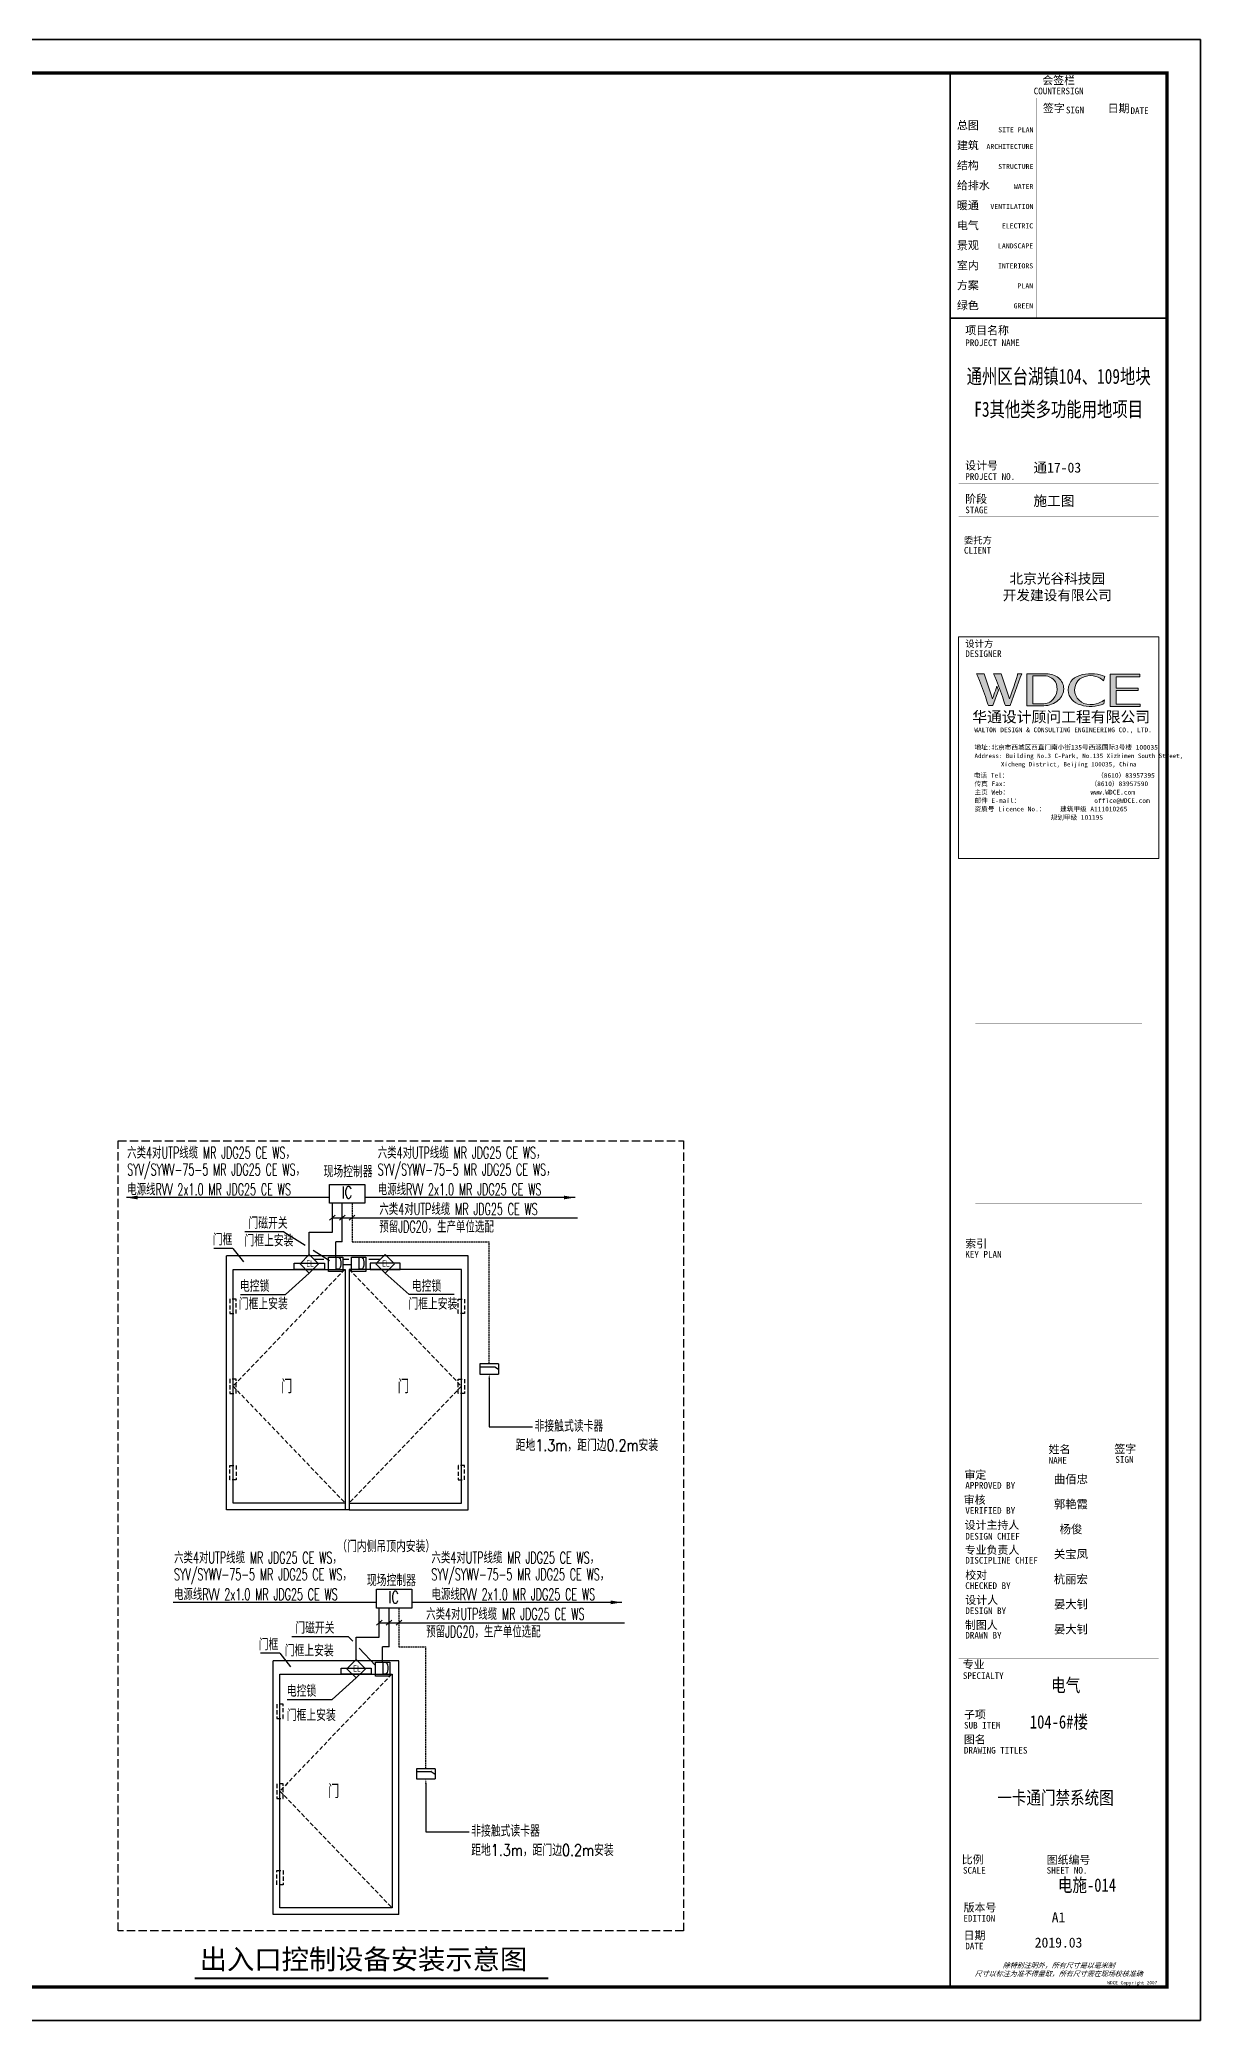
# Model space of a CAD drawing. Extents: x -54686 to 596156, y -555137 to 71395.
# Drawn here: x -5392 to 29414, y -261651 to -202251 of the extents above; entities that cross this region are included whole.
import ezdxf
from ezdxf.enums import TextEntityAlignment as Align

# ---------------------------------------------------------------- set-up
doc = ezdxf.new("R2010")
doc.units = 0
doc.header["$LTSCALE"] = 1000
for name, pattern in [('ah-pole_200$0$CENTER2', [28.575, 19.05, -3.175, 3.175, -3.175]), ('DASH', [0.35, 0.25, -0.1]), ('DASH1', [0.09375, 0.0625, -0.03125]), ('VENT', [0.1875, 0.125, -0.0625])]:
    doc.linetypes.add(name, pattern=pattern)
doc.layers.get('0').update_dxf_attribs({"linetype": 'CONTINUOUS'})
doc.layers.get('Defpoints').update_dxf_attribs({"linetype": 'CONTINUOUS'})
for name, color, linetype in [('A', 3, 'CONTINUOUS'), ('ah-pole_200$0$A-FLOR-8', 252, 'ah-pole_200$0$CENTER2'), ('DIM-系统', 3, 'CONTINUOUS'), ('E-ANNO-TABT', 252, 'CONTINUOUS'), ('EP', 252, 'CONTINUOUS'), ('EPP', 252, 'DASH1'), ('EQUIP', 3, 'CONTINUOUS'), ('EQUIP-消防', 3, 'CONTINUOUS'), ('SHEET_TEXT', 7, 'CONTINUOUS'), ('TEL_TEXT', 3, 'CONTINUOUS'), ('TEL_TITLE', 6, 'CONTINUOUS'), ('TQ', 252, 'CONTINUOUS'), ('TXT', 252, 'CONTINUOUS'), ('WALL', 9, 'CONTINUOUS'), ('WIRE-照明', 1, 'CONTINUOUS'), ('电气文字', 7, 'CONTINUOUS')]:
    doc.layers.add(name, color=color, linetype=linetype)
doc.styles.add('-宋体', font='', dxfattribs={"width": 0.8})
doc.styles.add('_TEL_DIM', font='SIMPLEX', dxfattribs={"width": 0.8, "height": 3.5, "bigfont": 'HZTXT'})
doc.styles.add('AAA', font='simhei.ttf', dxfattribs={"width": 0.8})
doc.styles.add('MM', font='complex.shx', dxfattribs={"width": 0.8, "bigfont": 'hztxt.shx'})
doc.styles.get("Standard").update_dxf_attribs({"font": 'GBENOR', "bigfont": 'GBCBIG'})
doc.styles.add('TQ', font='simhei.ttf')
doc.styles.add('华文细黑', font='STXIHEI.TTF', dxfattribs={"height": 10})
doc.styles.add('图签信息$0$hwxh', font='STXIHEI.TTF')
doc.styles.add('图签信息$0$华文细黑', font='STXIHEI.TTF', dxfattribs={"height": 10})
doc.styles.get('-宋体').set_extended_font_data('NSimSun')

# ---------------------------------------------------------------- blocks, each defined once
blk = doc.blocks.new('_LINKPT1')
blk.add_line((0, 0), (0, 0))
blk = doc.blocks.new('_Y31FCB')
for p, q in [((0.65, 0.7), (-0.65, 0.7)), ((-0.65, 0.7), (-0.65, 0)), ((-0.65, 0.51), (0.38, 0.51)), ((-0.65, 0), (0.65, 0)), ((0.38, 0.51), (0.65, 0.34)), ((0.65, 0.7), (0.65, 0))]:
    blk.add_line(p, q)
blk.add_arc((0.38, 0.51), 0.001, 57.474, 90)
at = {"xscale": 0.002, "yscale": 0.002, "zscale": 0.002}
for p in [(-0.65, 0.35), (-0.65, 0.35), (0, 0.7), (0, 0.7), (0, 0), (0, 0), (0.65, 0.35), (0.65, 0.35)]:
    blk.add_blockref('_LINKPT1', p, dxfattribs=at)
at = {"flags": 9}
blk.add_attdef('A', (0, 0), '', height=0.00002, dxfattribs=at)
blk = doc.blocks.new('_Y30FKO')
blk.add_lwpolyline([(0, -0.64), (0.64, 0), (0, 0.64), (-0.64, 0)], close=True)
at = {"xscale": 0.002, "yscale": 0.002, "zscale": 0.002}
for p in [(-0.32, 0.32), (0.32, 0.32), (-0.32, -0.32), (0.32, -0.32)]:
    blk.add_blockref('_LINKPT1', p, dxfattribs=at)
at = {"width": 0.8, "flags": 8}
blk.add_attdef('$TEXT$', text='', height=0.44, dxfattribs=at).set_placement((0.06, 0.02), align=Align.MIDDLE_CENTER)
at = {"flags": 9}
blk.add_attdef('A', (0, 0), '', height=0.00002, dxfattribs=at)
blk = doc.blocks.new('_Y29ERS')
at = {"ltscale": 0.2}
blk.add_lwpolyline([(-0.5, 0.5), (0.49, 0.5), (0.49, -0.49), (-0.5, -0.49)], close=True, dxfattribs=at)
at = {"xscale": 0.002, "yscale": 0.002, "zscale": 0.002}
for p in [(-0.5, 0), (0, 0.5), (0.5, 0), (0, -0.5)]:
    blk.add_blockref('_LINKPT1', p, dxfattribs=at)
at = {"layer": 'TXT', "color": 0, "style": '_TEL_DIM', "width": 0.7}
blk.add_text('D', height=0.833, dxfattribs=at).set_placement((-0.09, -0.34))
blk = doc.blocks.new('BAR')
blk.add_solid([(0.2, 1.2), (-0.2, 1.2), (0, 0)])
blk = doc.blocks.new('A$C597B7ED5')
at = {"layer": 'EQUIP-消防'}
for p, q in [((0, 0), (0, 632)), ((0, 632), (1178, 632)), ((1178, 632), (1178, 0)), ((1178, 0), (0, 0))]:
    blk.add_line(p, q, dxfattribs=at)
at = {"layer": 'TXT', "color": 0, "style": '_TEL_DIM', "width": 0.7}
blk.add_text('IC', height=400, dxfattribs=at).set_placement((404, 163))
blk = doc.blocks.new('图签信息$0$WDCE Copyright200X')
at = {"const_width": 0.016}
blk.add_lwpolyline([(-10.6, 1.26, 1), (-11.4, 1.26, 1)], format="xyb", close=True, dxfattribs=at)
at = {"style": '图签信息$0$华文细黑'}
for s, p in [('WDCE ', (-11.46, 0.5)), ('     Copyright ', (-3.51, 0.5))]:
    blk.add_text(s, height=1, dxfattribs=at).set_placement(p, align=Align.BOTTOM_RIGHT)
blk.add_text('c', height=0.6, dxfattribs=at).set_placement((-11.04, 1.35), align=Align.MIDDLE_CENTER)
blk.add_attdef('200X', text='', height=1, dxfattribs=at).set_placement((-0.45, 0.5), align=Align.BOTTOM_RIGHT)
blk = doc.blocks.new('图签信息$0$logo2')
h = blk.add_hatch(color=7)
h.paths.add_polyline_path([(19.02, -7.36), (15.84, -7.36), (15.84, -3.97), (18.97, -3.97), (18.97, -4.24), (16.46, -4.24), (16.46, -5.45), (18.81, -5.45), (18.81, -5.69), (16.47, -5.69), (16.47, -7.12), (19.02, -7.12)])
edge = h.paths.add_edge_path()
edge.add_spline(control_points=[(15.26, -4.21), (15.26, -4.21), (15.13, -4.65), (15.13, -4.65), (15.13, -4.65), (14.62, -4.1), (13.73, -4.1), (13.04, -4.1), (12.07, -4.54), (12.08, -5.62), (12.08, -6.49), (12.77, -7.16), (13.73, -7.17), (14.66, -7.17), (15.23, -6.68), (15.23, -6.68), (15.23, -6.68), (15.16, -7.11), (15.16, -7.11), (13.63, -7.7), (11.42, -7.29), (11.41, -5.64), (11.4, -3.72), (14.16, -3.66), (15.26, -4.21)], knot_values=[0, 0, 0, 0, 1, 1, 1, 2, 2, 2, 3, 3, 3, 4, 4, 4, 5, 5, 5, 6, 6, 6, 7, 7, 7, 8, 8, 8, 8], degree=3, periodic=0)
edge = h.paths.add_edge_path(flags=16)
edge.add_spline(control_points=[(10.23, -5.57), (10.23, -5.16), (10.12, -4.83), (9.9, -4.58), (9.63, -4.27), (9.23, -4.12), (8.69, -4.12), (8.69, -4.12), (7.64, -4.12), (7.64, -4.12), (7.64, -4.12), (7.64, -7.1), (7.64, -7.1), (7.64, -7.1), (8.66, -7.1), (8.66, -7.1), (9.13, -7.1), (9.52, -6.93), (9.82, -6.6), (10.09, -6.31), (10.23, -5.96), (10.23, -5.57)], knot_values=[0, 0, 0, 0, 1, 1, 1, 2, 2, 2, 3, 3, 3, 4, 4, 4, 5, 5, 5, 6, 6, 6, 7, 7, 7, 7], degree=3, periodic=0)
edge = h.paths.add_edge_path()
edge.add_spline(control_points=[(10.92, -5.51), (10.92, -5.96), (10.72, -6.37), (10.34, -6.72), (9.92, -7.1), (9.41, -7.29), (8.82, -7.29), (8.82, -7.29), (7.03, -7.29), (7.03, -7.29), (7.03, -7.29), (7.03, -3.92), (7.03, -3.92), (7.03, -3.92), (9.1, -3.92), (9.1, -3.92), (9.59, -3.92), (10.01, -4.06), (10.36, -4.34), (10.73, -4.64), (10.92, -5.03), (10.92, -5.51)], knot_values=[0, 0, 0, 0, 1, 1, 1, 2, 2, 2, 3, 3, 3, 4, 4, 4, 5, 5, 5, 6, 6, 6, 7, 7, 7, 7], degree=3, periodic=0)
at = {"lineweight": 0}
blk.add_lwpolyline([(19.02, -7.36), (15.84, -7.36), (15.84, -3.97), (18.97, -3.97), (18.97, -4.24), (16.46, -4.24), (16.46, -5.45), (18.81, -5.45), (18.81, -5.69), (16.47, -5.69), (16.47, -7.12), (19.02, -7.12), (19.02, -7.36)], dxfattribs=at)
for points, knots in [([(10.92, -5.51), (10.92, -5.96), (10.72, -6.37), (10.34, -6.72), (9.92, -7.1), (9.41, -7.29), (8.82, -7.29), (8.82, -7.29), (7.03, -7.29), (7.03, -7.29), (7.03, -7.29), (7.03, -3.92), (7.03, -3.92), (7.03, -3.92), (9.1, -3.92), (9.1, -3.92), (9.59, -3.92), (10.01, -4.06), (10.36, -4.34), (10.73, -4.64), (10.92, -5.03), (10.92, -5.51)], [0, 0, 0, 0, 1, 1, 1, 2, 2, 2, 3, 3, 3, 4, 4, 4, 5, 5, 5, 6, 6, 6, 7, 7, 7, 7]), ([(10.23, -5.57), (10.23, -5.16), (10.12, -4.83), (9.9, -4.58), (9.63, -4.27), (9.23, -4.12), (8.69, -4.12), (8.69, -4.12), (7.64, -4.12), (7.64, -4.12), (7.64, -4.12), (7.64, -7.1), (7.64, -7.1), (7.64, -7.1), (8.66, -7.1), (8.66, -7.1), (9.13, -7.1), (9.52, -6.93), (9.82, -6.6), (10.09, -6.31), (10.23, -5.96), (10.23, -5.57)], [0, 0, 0, 0, 1, 1, 1, 2, 2, 2, 3, 3, 3, 4, 4, 4, 5, 5, 5, 6, 6, 6, 7, 7, 7, 7]), ([(15.26, -4.21), (15.26, -4.21), (15.13, -4.65), (15.13, -4.65), (15.13, -4.65), (14.62, -4.1), (13.73, -4.1), (13.04, -4.1), (12.07, -4.54), (12.08, -5.62), (12.08, -6.49), (12.77, -7.16), (13.73, -7.17), (14.66, -7.17), (15.23, -6.68), (15.23, -6.68), (15.23, -6.68), (15.16, -7.11), (15.16, -7.11), (13.63, -7.7), (11.42, -7.29), (11.41, -5.64), (11.4, -3.72), (14.16, -3.66), (15.26, -4.21)], [0, 0, 0, 0, 1, 1, 1, 2, 2, 2, 3, 3, 3, 4, 4, 4, 5, 5, 5, 6, 6, 6, 7, 7, 7, 8, 8, 8, 8])]:
    blk.add_open_spline(points, degree=3, knots=knots, dxfattribs=at)
blk = doc.blocks.new('图签信息$0$logo1')
h = blk.add_hatch(color=8)
edge = h.paths.add_edge_path()
edge.add_spline(control_points=[(3.86, -5.21), (3.63, -5.88), (3.39, -6.56), (3.39, -6.56), (3.39, -6.56), (2.5, -3.91), (2.5, -3.91), (2.5, -3.91), (1.8, -3.91), (1.69, -3.91), (2.02, -4.39), (2.95, -7.27), (2.95, -7.27), (2.95, -7.27), (3.44, -7.27), (3.44, -7.27), (3.44, -7.27), (4.03, -5.66), (4.03, -5.66), (4.03, -5.66), (3.86, -5.21), (3.86, -5.21)], knot_values=[0, 0, 0, 0, 1, 1, 1, 2, 2, 2, 3, 3, 3, 4, 4, 4, 5, 5, 5, 6, 6, 6, 7, 7, 7, 7], degree=3, periodic=0)
h = blk.add_hatch(color=7)
edge = h.paths.add_edge_path()
edge.add_spline(control_points=[(6.04, -3.91), (6.09, -4.1), (5.2, -6.56), (5.2, -6.56), (5.2, -6.56), (4.3, -3.91), (4.3, -3.91), (4.3, -3.91), (3.6, -3.91), (3.49, -3.91), (3.82, -4.39), (4.75, -7.27), (4.75, -7.27), (4.75, -7.27), (5.24, -7.27), (5.24, -7.27), (5.24, -7.27), (6.33, -4.3), (6.33, -4.3), (6.33, -4.3), (6.48, -3.91), (6.48, -3.91), (6.48, -3.91), (6.21, -3.91), (6.04, -3.91)], knot_values=[0, 0, 0, 0, 1, 1, 1, 2, 2, 2, 3, 3, 3, 4, 4, 4, 5, 5, 5, 6, 6, 6, 7, 7, 7, 8, 8, 8, 8], degree=3, periodic=0)
at = {"color": 8, "lineweight": 0}
blk.add_open_spline([(3.86, -5.21), (3.63, -5.88), (3.39, -6.56), (3.39, -6.56), (3.39, -6.56), (2.5, -3.91), (2.5, -3.91), (2.5, -3.91), (1.8, -3.91), (1.69, -3.91), (2.02, -4.39), (2.95, -7.27), (2.95, -7.27), (2.95, -7.27), (3.44, -7.27), (3.44, -7.27), (3.44, -7.27), (4.03, -5.66), (4.03, -5.66), (4.03, -5.66), (3.86, -5.21), (3.86, -5.21)], degree=3, knots=[0, 0, 0, 0, 1, 1, 1, 2, 2, 2, 3, 3, 3, 4, 4, 4, 5, 5, 5, 6, 6, 6, 7, 7, 7, 7], dxfattribs=at)
at = {"lineweight": 0}
blk.add_open_spline([(6.04, -3.91), (6.09, -4.1), (5.2, -6.56), (5.2, -6.56), (5.2, -6.56), (4.3, -3.91), (4.3, -3.91), (4.3, -3.91), (3.6, -3.91), (3.49, -3.91), (3.82, -4.39), (4.75, -7.27), (4.75, -7.27), (4.75, -7.27), (5.24, -7.27), (5.24, -7.27), (5.24, -7.27), (6.33, -4.3), (6.33, -4.3), (6.33, -4.3), (6.48, -3.91), (6.48, -3.91), (6.48, -3.91), (6.21, -3.91), (6.04, -3.91)], degree=3, knots=[0, 0, 0, 0, 1, 1, 1, 2, 2, 2, 3, 3, 3, 4, 4, 4, 5, 5, 5, 6, 6, 6, 7, 7, 7, 8, 8, 8, 8], dxfattribs=at)
blk.add_blockref('图签信息$0$logo2', (0, 0))
blk = doc.blocks.new('图签信息$0$时间-logo')
at = {"layer": 'Defpoints', "lineweight": 0}
blk.add_lwpolyline([(0, -23.46), (-21.17, -23.46), (-21.17, 0), (0, 0), (0, -23.46)], dxfattribs=at)
blk.add_blockref('图签信息$0$logo1', (-20.97, 0))
at = {"style": '图签信息$0$hwxh'}
for s, height, p in [('华通设计顾问工程有限公司 ', 1.15, (-19.73, -9.05)), ('WALTON DESIGN & CONSULTING ENGINEERING CO., LTD.', 0.5, (-19.5, -10.1)), ('Address: Building No.3 C-Park, No.135 Xizhimen South Street, ', 0.47, (-19.48, -12.83)), ('地址:北京市西城区西直门南小街135号西派国际3号楼 100035', 0.5, (-19.48, -11.94)), ('电话 Tel：                        （8610）83957395 ', 0.5, (-19.56, -14.91)), ('Xicheng District, Beijing 100035, China ', 0.47, (-16.69, -13.72)), ('传真 Fax：                      （8610）83957590 ', 0.5, (-19.48, -15.8)), ('主页 Web：                      www.WDCE.com ', 0.5, (-19.48, -16.69)), ('资质号 Licence No.：    建筑甲级 A111010265 ', 0.5, (-19.48, -18.47)), ('邮件 E-mail：                    office@WDCE.com ', 0.5, (-19.48, -17.58)), ('   规划甲级 101195', 0.5, (-12.6, -19.36))]:
    blk.add_text(s, height=height, dxfattribs=at).set_placement(p)
blk = doc.blocks.new('图签-A1')
at = {"const_width": 0.5}
for points in [[(-65, 574), (-65, 500.5), (0, 500.5), (0, 574)], [(-65, 0), (0, 0), (0, 500.5), (-65, 500.5)]]:
    blk.add_lwpolyline(points, close=True, dxfattribs=at)
at = {"const_width": 0.05}
for points in [[(-65, 566.5), (0, 566.5)], [(-39.14, 566.5), (-39.14, 500.5)], [(-19.1, 566.5), (-19.1, 500.5)], [(-65, 560.5), (0, 560.5)], [(-65, 554.5), (0, 554.5)], [(-65, 548.5), (0, 548.5)], [(-65, 542.5), (0, 542.5)], [(-65, 536.5), (0, 536.5)], [(-65, 530.5), (0, 530.5)], [(-65, 524.5), (0, 524.5)], [(-65, 518.5), (0, 518.5)], [(-65, 512.5), (0, 512.5)], [(-65, 512.5), (0, 512.5)], [(-65, 506.5), (0, 506.5)], [(-65, 500.5), (0, 500.5)], [(-62.5, 450.87), (-2.5, 450.87)], [(-62.5, 440.87), (-2.5, 440.87)], [(-2.5, 407.85), (-2.5, 436.12), (-62.5, 436.12), (-62.5, 407.85)], [(-62.5, 407.85), (-2.5, 407.85)], [(-62.5, 404.92), (-62.5, 227.83)], [(-62.5, 404.92), (-2.5, 404.92)], [(-62.5, 227.83), (-2.5, 227.83), (-2.5, 404.92)], [(-57.5, 338.36), (-7.5, 338.36)], [(-57.5, 288.83), (-7.5, 288.83)], [(-57.5, 234.85), (-7.5, 234.85)], [(-62.5, 227.83), (-2.5, 227.83)], [(-62.5, 217.74), (-2.5, 217.74)], [(-62.5, 103.26), (-2.5, 103.26), (-2.5, 163.26), (-62.5, 163.26), (-62.5, 103.26)], [(-37.5, 163.26), (-37.5, 103.26)], [(-20, 163.26), (-20, 103.26)], [(-62.5, 155.76), (-2.5, 155.76)], [(-62.5, 148.26), (-2.5, 148.26)], [(-62.5, 140.76), (-2.5, 140.76)], [(-62.5, 133.26), (-2.5, 133.26)], [(-62.5, 125.76), (-2.5, 125.76)], [(-62.5, 118.26), (-2.5, 118.26)], [(-62.5, 110.76), (-2.5, 110.76)], [(-62.5, 98.5), (-2.5, 98.5), (-2.5, 10), (-62.5, 10), (-62.5, 98.5)], [(-62.5, 83.5), (-2.5, 83.5)], [(-62.5, 76), (-2.5, 76)], [(-62.5, 40), (-2.5, 40)], [(-37.5, 40), (-37.5, 26)], [(-62.5, 26), (-2.5, 26)], [(-62.5, 18), (-2.5, 18)]]:
    blk.add_lwpolyline(points, dxfattribs=at)
at = {"ltscale": 0.001, "xscale": 2.834689937531525, "yscale": 2.834689937531525, "zscale": 2.834689937531525}
blk.add_blockref('图签信息$0$时间-logo', (-2.5, 404.92), dxfattribs=at)
blk.add_blockref('图签信息$0$WDCE Copyright200X', (-2.5, 0)).add_auto_attribs({'200X': '2007'})
at = {"style": '图签信息$0$华文细黑'}
for s, height, p in [('会签栏', 2.4, (-32.5, 573)), ('COUNTERSIGN', 2, (-32.5, 569.6))]:
    blk.add_text(s, height=height, dxfattribs=at).set_placement(p, align=Align.TOP_CENTER)
for s, height, p in [('签字', 2.4, (-37.22, 564.63)), ('日期', 2.4, (-17.79, 564.58)), ('总图', 2.4, (-63, 559.5)), ('SIGN', 2, (-30.32, 563.88)), ('DATE', 2, (-10.96, 563.7)), ('建筑', 2.4, (-63, 553.5)), ('结构', 2.4, (-63, 547.5)), ('给排水', 2.4, (-63, 541.5)), ('暖通', 2.4, (-63, 535.5)), ('电气', 2.4, (-63, 529.5)), ('景观', 2.4, (-63, 523.5)), ('室内', 2.4, (-63, 517.5)), ('方案', 2.4, (-63, 511.5)), ('绿色', 2.4, (-63, 505.5)), ('项目名称', 2.4, (-60.5, 498)), ('PROJECT NAME', 2, (-60.5, 494.08)), ('设计号', 2.4, (-60.54, 457.48)), ('PROJECT NO.', 2, (-60.5, 453.97)), ('阶段', 2.4, (-60.5, 447.47)), ('STAGE', 2, (-60.5, 443.97)), ('委托方', 2, (-60.9, 434.86)), ('CLIENT', 2, (-60.9, 431.86)), ('设计方', 2, (-60.5, 403.83)), ('DESIGNER', 2, (-60.5, 400.83)), ('KEY PLAN', 2, (-60.5, 220.74)), ('索引', 2.4, (-60.5, 224.14)), ('姓名', 2.4, (-35.5, 162.47)), ('签字', 2.4, (-15.81, 162.57)), ('审定', 2.4, (-60.73, 154.81)), ('NAME', 2, (-35.5, 158.96)), ('SIGN', 2, (-15.5, 159.2)), ('APPROVED BY', 2, (-60.5, 151.44)), ('审核', 2.4, (-60.95, 147.29)), ('VERIFIED BY', 2, (-60.5, 143.91)), ('设计主持人', 2.4, (-60.68, 139.76)), ('专业负责人', 2.4, (-60.67, 132.26)), ('DESIGN CHIEF', 2, (-60.5, 136.19)), ('校对', 2.4, (-60.5, 124.76)), ('DISCIPLINE CHIEF', 2, (-60.5, 128.98)), ('CHECKED BY', 2, (-60.5, 121.37)), ('设计人', 2.4, (-60.5, 117.26)), ('DESIGN BY', 2, (-60.5, 113.83)), ('制图人', 2.4, (-60.61, 109.76)), ('DRAWN BY', 2, (-60.5, 106.5)), ('专业', 2.4, (-61.23, 97.93)), ('SPECIALTY', 2, (-61.23, 94.38)), ('SUB ITEM', 2, (-60.88, 79.5)), ('子项', 2.4, (-60.88, 82.92)), ('DRAWING TITLES', 2, (-60.91, 72)), ('图名', 2.4, (-60.91, 75.41)), ('比例', 2.4, (-61.56, 39.42)), ('SCALE', 2, (-61.19, 36)), ('SHEET NO.', 2, (-36.1, 36)), ('图纸编号', 2.4, (-36.1, 39.32)), ('版本号', 2.4, (-61, 25.03)), ('EDITION', 2, (-61.06, 21.61)), ('日期', 2.4, (-61, 16.68)), ('DATE', 2, (-60.5, 13.26))]:
    blk.add_text(s, height=height, dxfattribs=at).set_placement(p, align=Align.TOP_LEFT)
for s, p in [('ARCHITECTURE', (-40.06, 552.7)), ('SITE PLAN', (-40.06, 557.7)), ('STRUCTURE', (-40.06, 546.7)), ('WATER', (-40.06, 540.7)), ('VENTILATION', (-40.06, 534.7)), ('ELECTRIC', (-40.14, 528.89)), ('LANDSCAPE', (-40.14, 522.89)), ('INTERIORS', (-40.14, 516.89)), ('PLAN', (-40.14, 510.89)), ('GREEN', (-40.14, 504.89))]:
    blk.add_text(s, height=1.5, dxfattribs=at).set_placement(p, align=Align.TOP_RIGHT)
at = {"color": 4, "style": '图签信息$0$华文细黑', "width": 0.75}
for s, p in [('通州区台湖镇104、109地块', (-32.5, 480.78)), ('F3其他类多功能用地项目', (-32.5, 470.91))]:
    blk.add_text(s, height=4.5, dxfattribs=at).set_placement(p, align=Align.CENTER)
at = {"color": 4, "style": '图签信息$0$华文细黑'}
for s, p in [('A1', (-32.53, 19.4)), ('2019.03', (-32.53, 11.84))]:
    blk.add_text(s, height=3, dxfattribs=at).set_placement(p, align=Align.CENTER)
at = {"style": '图签信息$0$华文细黑', "oblique": 20}
for s, p in [('除特别注明外，所有尺寸是以毫米制', (-32.5, 6.5)), ('尺寸以标注为准不得量取，所有尺寸需在现场校核准确', (-32.5, 4))]:
    blk.add_text(s, height=1.5, dxfattribs=at).set_placement(p, align=Align.MIDDLE_CENTER)
at = {"color": 4, "ltscale": 0.001, "char_height": 3, "width": 58.4895, "style": '图签信息$0$华文细黑'}
for s, insert, attachment_point in [('通17-03', (-40.06, 455.51), 4), ('施工图', (-40.06, 445.51), 4), ('北京光谷科技园\\P开发建设有限公司', (-32.9, 419.71), 5)]:
    blk.add_mtext(s, dxfattribs=dict(at, insert=insert, attachment_point=attachment_point))
blk = doc.blocks.new('A$C0199260F')
at = {"layer": 'TEL_TITLE'}
blk.add_lwpolyline([(-84100, 59400), (0, 59400), (0, 0), (-84100, 0)], close=True, dxfattribs=at)
blk = doc.blocks.new('SDG AETH AE5H')
at = {"layer": 'DIM-系统'}
blk.add_lwpolyline([(-54686, 13482), (29414, 13482), (29414, -45918), (-54686, -45918)], close=True, dxfattribs=at)

msp = doc.modelspace()

# ---------------------------------------------------------------- linework, layer by layer
at = {"layer": 'A', "color": 7}
for p, q in [((7454, -238724), (209, -238724)), ((209, -239129), (209, -238724)), ((7454, -239129), (7454, -238724)), ((209, -246337), (209, -239129)), ((407, -246139), (407, -239129)), ((407, -239129), (3774, -239129)), ((3774, -239129), (3774, -246337)), ((7256, -239129), (3889, -239129)), ((3889, -239129), (3889, -246337)), ((7256, -246139), (7256, -239129)), ((7454, -246337), (7454, -239129)), ((3889, -246337), (209, -246337)), ((3774, -246139), (407, -246139)), ((3889, -246139), (7256, -246139)), ((3889, -246337), (7454, -246337)), ((5377, -250866), (1614, -250866)), ((1614, -251271), (1614, -250866)), ((5377, -258479), (5377, -250866)), ((1614, -258479), (1614, -251271)), ((1812, -258281), (1812, -251271)), ((1812, -251271), (5179, -251271)), ((5179, -251271), (5179, -258281)), ((5179, -258281), (1812, -258281)), ((5377, -258479), (1614, -258479))]:
    msp.add_line(p, q, dxfattribs=at)
at = {"layer": 'A', "color": 7, "linetype": 'VENT'}
for points in [[(3760, -239129), (407, -242634), (3774, -246139)], [(3889, -239129), (7256, -242634), (3889, -246139)], [(5166, -251271), (1812, -254776), (5179, -258281)]]:
    msp.add_lwpolyline(points, dxfattribs=at)
for points in [[(311, -240457), (506, -240457), (506, -240023), (311, -240023)], [(7352, -240457), (7157, -240457), (7157, -240023), (7352, -240023)], [(311, -242851), (506, -242851), (506, -242418), (311, -242418)], [(7352, -242851), (7157, -242851), (7157, -242418), (7352, -242418)], [(311, -245010), (506, -245010), (506, -245443), (311, -245443)], [(7352, -245010), (7157, -245010), (7157, -245443), (7352, -245443)], [(1717, -252599), (1912, -252599), (1912, -252165), (1717, -252165)], [(1717, -254993), (1912, -254993), (1912, -254560), (1717, -254560)], [(1717, -257152), (1912, -257152), (1912, -257585), (1717, -257585)]]:
    msp.add_lwpolyline(points, close=True, dxfattribs=at)
at = {"layer": 'ah-pole_200$0$A-FLOR-8', "color": 9, "linetype": 'DASH'}
msp.add_lwpolyline([(-3037, -258965), (-3037, -235277), (13918, -235277), (13918, -258965)], close=True, dxfattribs=at)
at = {"layer": 'E-ANNO-TABT', "color": 7}
msp.add_line((2695, -238017), (3386, -238017), dxfattribs=at)
at = {"layer": 'EP'}
for points in [[(3145, -238942), (3145, -239129), (2245, -239129), (2245, -238942)], [(4518, -238942), (4518, -239129), (5419, -239129), (5419, -238942)], [(4551, -251084), (4551, -251271), (3650, -251271), (3650, -251084)]]:
    msp.add_lwpolyline(points, close=True, dxfattribs=at)
at = {"layer": 'TEL_TEXT', "ltscale": 0.2}
for p, q in [((3300, -237659), (3472, -237506)), ((3595, -237659), (3766, -237506)), ((3889, -237659), (4061, -237506)), ((4705, -249801), (4877, -249648)), ((5000, -249801), (5172, -249648)), ((5295, -249801), (5466, -249648))]:
    msp.add_line(p, q, dxfattribs=at)
at = {"layer": 'TEL_TITLE'}
msp.add_lwpolyline([(-54686, -261651), (29414, -261651), (29414, -202251), (-54686, -202251)], close=True, dxfattribs=at)
at = {"layer": 'TEL_TITLE', "const_width": 100}
msp.add_lwpolyline([(-52186, -260651), (28414, -260651), (28414, -203251), (-52186, -203251)], close=True, dxfattribs=at)
at = {"layer": 'TXT', "color": 4}
for p, q in [((3386, -237583), (10738, -237583)), ((1934, -238004), (763, -238004)), ((1934, -238004), (2568, -238402)), ((2815, -238557), (3304, -238864)), ((4791, -249725), (12143, -249725)), ((3869, -250146), (2169, -250146)), ((3869, -250146), (3996, -250282)), ((4192, -250491), (4677, -251006)), ((3383, -252029), (4100, -251381)), ((2034, -252029), (3383, -252029)), ((6189, -254550), (6189, -255995)), ((6189, -255995), (7489, -255995))]:
    msp.add_line(p, q, dxfattribs=at)
at = {"layer": 'TXT', "color": 0}
for p, q in [((403, -238499), (-172, -238499)), ((403, -238499), (724, -238905)), ((1808, -250641), (1233, -250641)), ((1808, -250641), (2129, -251047))]:
    msp.add_line(p, q, dxfattribs=at)
at = {"layer": 'TXT', "color": 7}
for p, q in [((1978, -239887), (2695, -239239)), ((5685, -239887), (4968, -239239)), ((628, -239887), (1978, -239887)), ((7035, -239887), (5685, -239887)), ((8089, -242408), (8089, -243853)), ((8089, -243853), (9389, -243853))]:
    msp.add_line(p, q, dxfattribs=at)
at = {"layer": 'TXT', "color": 4}
for points in [[(8066, -242408), (8113, -242408), (8089, -242268)], [(6166, -254550), (6212, -254550), (6189, -254410)]]:
    msp.add_solid(points, dxfattribs=at)
at = {"layer": 'WALL', "color": 7, "const_width": 54.5}
msp.add_lwpolyline([(-745, -260391), (9859, -260391)], dxfattribs=at)
at = {"layer": 'WIRE-照明', "linetype": 'Continuous', "ltscale": 0.2}
for p, q in [((3301, -236974), (-2790, -236974)), ((10662, -236974), (4363, -236974)), ((3386, -238017), (3386, -237149)), ((3681, -238303), (3681, -237149)), ((2695, -238689), (2695, -238017)), ((3681, -238303), (3488, -238303)), ((3488, -238763), (3488, -238303)), ((2832, -238826), (3130, -238826)), ((3704, -238979), (3959, -238979)), ((3727, -238826), (3882, -238826)), ((4476, -238826), (4831, -238826)), ((4706, -249116), (-1385, -249116)), ((4791, -250159), (4791, -249291)), ((5086, -250445), (5086, -249291)), ((12067, -249116), (5768, -249116)), ((4100, -250831), (4100, -250159)), ((4100, -250159), (4791, -250159)), ((5086, -250445), (4893, -250445)), ((4893, -250905), (4893, -250445))]:
    msp.add_line(p, q, dxfattribs=at)
at = {"layer": 'WIRE-照明', "linetype": 'DASH', "ltscale": 0.2}
for p, q in [((3975, -237149), (3975, -238303)), ((3975, -238303), (8086, -238303)), ((8086, -241966), (8086, -238303)), ((5380, -249291), (5380, -250445)), ((5380, -250445), (6186, -250445)), ((6186, -254108), (6186, -250445))]:
    msp.add_line(p, q, dxfattribs=at)

# ---------------------------------------------------------------- block references
at = {"layer": 'DIM-系统'}
msp.add_blockref('SDG AETH AE5H', (0, -215733), dxfattribs=at)
at = {"layer": 'EPP', "yscale": 278.5188504785765}
for p, xscale, zscale, rotation in [((-2790, -236974), -278.5188504785765, 278.5188504784896, 270), ((10662, -236974), 278.5188504785765, 278.5188504785765, 90), ((12067, -249116), 278.5188504785765, 278.5188504785765, 90)]:
    msp.add_blockref('BAR', p, dxfattribs=dict(at, xscale=xscale, zscale=zscale, rotation=rotation))
at = {"layer": 'EQUIP', "ltscale": 0.2, "xscale": 0.9010055982507765, "yscale": 0.9010055982507765, "zscale": 0.9010055982507765}
for p in [(3301, -237149), (4706, -249291)]:
    msp.add_blockref('A$C597B7ED5', p, dxfattribs=at)
at = {"layer": 'EQUIP', "xscale": 432.4826870777179, "yscale": 432.4826870777179, "zscale": 432.4826870777179}
for p in [(2695, -238964), (4968, -238964), (4100, -251106)]:
    msp.add_blockref('_Y30FKO', p, dxfattribs=at).add_auto_attribs({'$TEXT$': 'EL'})
for name, p in [('_Y29ERS', (3488, -238979)), ('_Y29ERS', (4176, -238979)), ('_Y31FCB', (8089, -242268)), ('_Y29ERS', (4893, -251121)), ('_Y31FCB', (6189, -254410))]:
    msp.add_blockref(name, p, dxfattribs=at)
at = {"layer": 'TEL_TITLE'}
msp.add_blockref('A$C0199260F', (29414, -261651), dxfattribs=at)
at = {"layer": 'TEL_TITLE', "xscale": 100, "yscale": 100, "zscale": 100}
msp.add_blockref('图签-A1', (28414, -260651), dxfattribs=at)

# ---------------------------------------------------------------- texts
at = {"layer": 'E-ANNO-TABT', "color": 7, "style": 'MM'}
for s, width, p in [('六类4对UTP线缆 MR JDG25 CE WS，', 0.6, (-2767, -235807)), ('六类4对UTP线缆 MR JDG25 CE WS，', 0.6, (4746, -235807)), ('SYV/SYWV-75-5 MR JDG25 CE WS，', 0.6, (-2767, -236311)), ('现场控制器', 0.8, (3123, -236371)), ('SYV/SYWV-75-5 MR JDG25 CE WS，', 0.6, (4746, -236311)), ('电源线RVV 2x1.0 MR JDG25 CE WS', 0.6, (-2767, -236908)), ('电源线RVV 2x1.0 MR JDG25 CE WS', 0.6, (4746, -236908)), ('门磁开关', 0.8, (869, -237915)), ('六类4对UTP线缆 MR JDG25 CE WS', 0.6, (4794, -237498)), ('门框', 0.8, (-201, -238410)), ('门框上安装', 0.8, (749, -238444)), ('预留JDG20，生产单位选配', 0.6, (4794, -238028)), ('门框上安装', 0.8, (580, -240337)), ('电控锁', 0.8, (614, -239804)), ('门框上安装', 0.8, (5664, -240341)), ('电控锁', 0.8, (5768, -239804)), ('非接触式读卡器', 0.8, (9449, -244001)), ('距地1.3m，距门边0.2m安装', 0.8, (8883, -244579)), ('六类4对UTP线缆 MR JDG25 CE WS，', 0.6, (-1362, -247949)), ('（门内侧吊顶内安装）', 0.8, (3530, -247611)), ('六类4对UTP线缆 MR JDG25 CE WS，', 0.6, (6356, -247949)), ('SYV/SYWV-75-5 MR JDG25 CE WS，', 0.6, (-1362, -248453)), ('现场控制器', 0.8, (4421, -248630)), ('SYV/SYWV-75-5 MR JDG25 CE WS，', 0.6, (6356, -248453)), ('电源线RVV 2x1.0 MR JDG25 CE WS', 0.6, (-1362, -249050)), ('电源线RVV 2x1.0 MR JDG25 CE WS', 0.6, (6356, -249050)), ('六类4对UTP线缆 MR JDG25 CE WS', 0.6, (6199, -249640)), ('门磁开关', 0.8, (2274, -250057)), ('预留JDG20，生产单位选配', 0.6, (6199, -250170)), ('门框', 0.8, (1177, -250552)), ('门框上安装', 0.8, (1956, -250739)), ('电控锁', 0.8, (2019, -251946)), ('门框上安装', 0.8, (2019, -252675)), ('非接触式读卡器', 0.8, (7549, -256143)), ('距地1.3m，距门边0.2m安装', 0.8, (7549, -256721))]:
    msp.add_text(s, height=350, dxfattribs=dict(at, width=width)).set_placement(p)
at = {"layer": 'SHEET_TEXT', "style": '华文细黑'}
for tag, p in [('曲佰忠', (25532, -245297)), ('郭艳霞', (25532, -246047)), ('杨俊', (25532, -246797)), ('关宝凤', (25532, -247547)), ('杭丽宏', (25532, -248297)), ('晏大钊', (25532, -249047)), ('晏大钊', (25532, -249797))]:
    msp.add_attdef(tag, text='', height=250, dxfattribs=at).set_placement(p, align=Align.TOP_CENTER)
at = {"layer": 'TQ', "color": 7, "style": 'TQ'}
msp.add_text('出入口控制设备安装示意图', height=600, dxfattribs=at).set_placement((-593, -260119))
at = {"layer": 'TXT', "color": 0, "style": '-宋体', "width": 0.7}
for p in [(1842, -242806), (5344, -242806), (3248, -254948)]:
    msp.add_text('门', height=360, dxfattribs=at).set_placement(p)
at = {"layer": '电气文字', "style": 'AAA', "width": 0.8}
for s, p in [('电气', (24939, -251799)), ('104-6#楼', (24301, -252899)), ('一卡通门禁系统图', (23323, -255175)), ('电施-014', (25141, -257793))]:
    msp.add_text(s, height=400, dxfattribs=at).set_placement(p)

doc.saveas('drawing.dxf')
